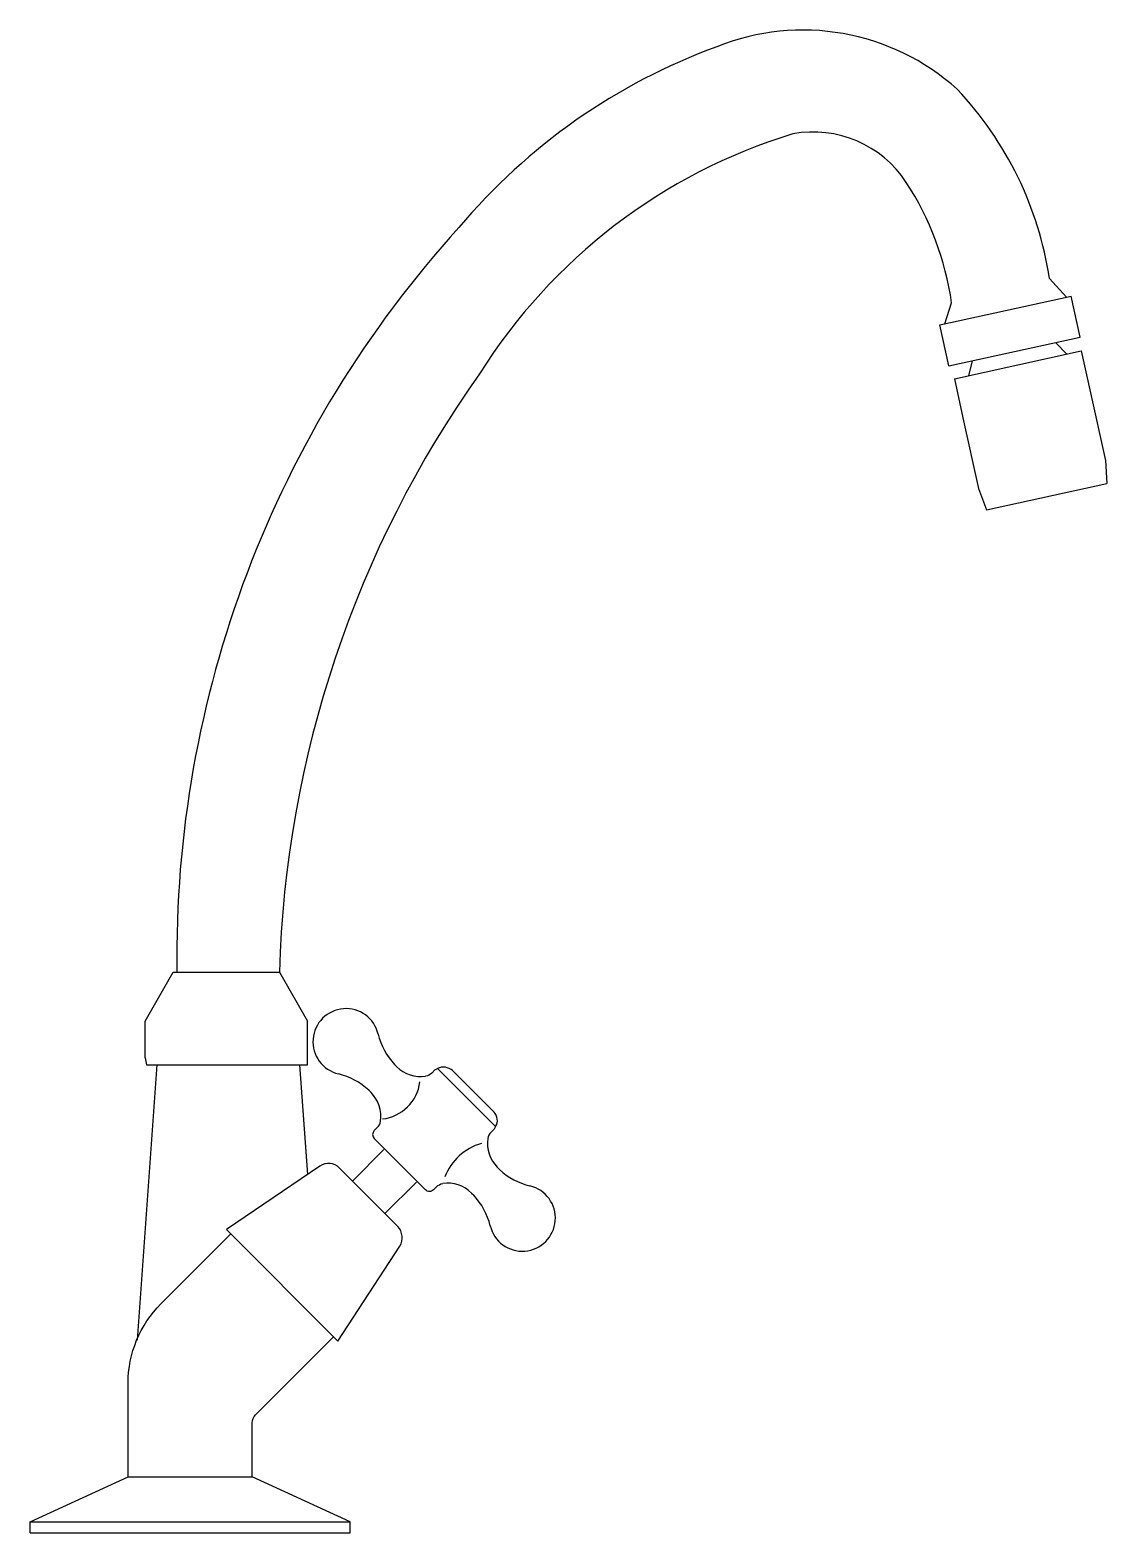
# Model space of a CAD drawing. Header units: millimetres. Extents: x -3066.581 to -3066.389, y 2877.688 to 2877.956.
import ezdxf

# ---------------------------------------------------------------- set-up
doc = ezdxf.new("R2010")
doc.units = ezdxf.units.MM
doc.header["$LTSCALE"] = 10
doc.layers.add('cozinha_pias', color=2, linetype='Continuous')

msp = doc.modelspace()

# ---------------------------------------------------------------- linework, layer by layer
at = {"layer": 'cozinha_pias', "color": 1}
for p, q in [((-3066.398807932773, 2877.912148945082), (-3066.395752867773, 2877.908867794082)), ((-3066.418356135773, 2877.903897809082), (-3066.394939446773, 2877.909046310082)), ((-3066.417476531773, 2877.904091199081), (-3066.416295022773, 2877.907824103082)), ((-3066.393330492773, 2877.901728671081), (-3066.394939446773, 2877.909046310082)), ((-3066.416747188773, 2877.896580169082), (-3066.418356135773, 2877.903897809082)), ((-3066.416747188773, 2877.896580169082), (-3066.393330492773, 2877.901728671081)), ((-3066.395685552773, 2877.898694647081), (-3066.397754228773, 2877.900756048081)), ((-3066.415773147773, 2877.894278123082), (-3066.393136910773, 2877.899254999082)), ((-3066.413212643773, 2877.894841084082), (-3066.412549900773, 2877.897503004081)), ((-3066.393137037773, 2877.899254948082), (-3066.391613928773, 2877.892327578082)), ((-3066.415773222773, 2877.894278088082), (-3066.414250054773, 2877.887350649082)), ((-3066.391613844773, 2877.892327578082), (-3066.388839411773, 2877.879708799082)), ((-3066.414249979773, 2877.887350720081), (-3066.411475538773, 2877.874731905082)), ((-3066.388839411773, 2877.879708799082), (-3066.388552436773, 2877.875612066082)), ((-3066.410017662773, 2877.870892635082), (-3066.388552376773, 2877.875612084082)), ((-3066.411475538773, 2877.874731905082), (-3066.410017704773, 2877.870892584082)), ((-3066.560202183773, 2877.779705956082), (-3066.555207183773, 2877.788447206081)), ((-3066.555207183773, 2877.788447206081), (-3066.536226186773, 2877.788447206081)), ((-3066.536226186773, 2877.788447206081), (-3066.531231186773, 2877.779705965082)), ((-3066.560202183773, 2877.773162501082), (-3066.560202183773, 2877.779705956082)), ((-3066.531231186773, 2877.771963708082), (-3066.531231186773, 2877.779705965082)), ((-3066.558117032773, 2877.771963708082), (-3066.561590421773, 2877.722816603482)), ((-3066.560202183773, 2877.773162501082), (-3066.559952436773, 2877.771963708082)), ((-3066.559952436773, 2877.771963708082), (-3066.536341319773, 2877.771963708082)), ((-3066.559497262773, 2877.771963708082), (-3066.531231186773, 2877.771963708082)), ((-3066.532611416773, 2877.771963708082), (-3066.531227236267, 2877.752378091804)), ((-3066.515666668708, 2877.771990854602), (-3066.515277395709, 2877.771601580603)), ((-3066.508472984709, 2877.771021724603), (-3066.509019251709, 2877.770475458603)), ((-3066.508024696709, 2877.771280543603), (-3066.497658112709, 2877.760913958602)), ((-3066.505304833709, 2877.770903908603), (-3066.497917411708, 2877.763516486602)), ((-3066.520262863708, 2877.767394660603), (-3066.519873589709, 2877.767005386603)), ((-3066.518747466709, 2877.760747242603), (-3066.519293733708, 2877.760200976602)), ((-3066.497916933709, 2877.760465673603), (-3066.498463199709, 2877.759919406602)), ((-3066.519293733708, 2877.758786762603), (-3066.510151895709, 2877.749644924603)), ((-3066.523180845709, 2877.751207954603), (-3066.517573288709, 2877.756812172603)), ((-3066.529009240709, 2877.753882549603), (-3066.545669686709, 2877.742581833602)), ((-3066.515067453709, 2877.743099394603), (-3066.525501227709, 2877.753526955603)), ((-3066.497337076709, 2877.753661261603), (-3066.496947804709, 2877.753271989603)), ((-3066.517387868709, 2877.745418427603), (-3066.511780311709, 2877.751022645602)), ((-3066.508737684709, 2877.749644922603), (-3066.508191412709, 2877.750191193602)), ((-3066.501933270709, 2877.749065067603), (-3066.501543998709, 2877.748675795603)), ((-3066.525792571709, 2877.722636282603), (-3066.545669686709, 2877.742581833602)), ((-3066.525792571709, 2877.722636282603), (-3066.514711676709, 2877.739593499603)), ((-3066.563216685273, 2877.698447206081), (-3066.54106675187, 2877.698447206081)), ((-3066.580716685273, 2877.690447206081), (-3066.52356675187, 2877.690447206081)), ((-3066.580716685273, 2877.688447206081), (-3066.52356675187, 2877.688447206081))]:
    msp.add_line(p, q, dxfattribs=at)
for points in [[(-3066.580716685273, 2877.688447206081), (-3066.580716685273, 2877.690447206081), (-3066.563216685273, 2877.698447206081), (-3066.563216685273, 2877.715162934834, -0.1989123673796557), (-3066.557358820897, 2877.729305070457), (-3066.544877236415, 2877.741786654939)], [(-3066.52356675187, 2877.688447206081), (-3066.52356675187, 2877.690447206081), (-3066.54106675187, 2877.698447206081), (-3066.54106675187, 2877.708121304273, -0.198912367379658), (-3066.540480965433, 2877.709535517836), (-3066.526569277187, 2877.723447206081)]]:
    msp.add_lwpolyline(points, format="xyb", dxfattribs=at)
for centre, radius, start, end in [((-3066.442816451773, 2877.915251548082), 0.041233866, 48.07981999950518, 111.8769549994547), ((-3066.420626878773, 2877.850993776082), 0.10918381, 110.1177919994625, 139.9453420004022), ((-3066.461068852773, 2877.902715526081), 0.062971514, 8.615599999504598, 43.33769799955129), ((-3066.415036661773, 2877.841446042082), 0.100962959, 107.031695999934, 147.8384460006933), ((-3066.440973606773, 2877.918461137082), 0.01985008, 33.18127199975858, 100.4646100002247), ((-3066.469308131773, 2877.900127730081), 0.05359840300000001, 8.25583100055784, 33.0068449993918), ((-3066.361187373773, 2877.791145521081), 0.193341912, 137.7046140000105, 180.7996009997992), ((-3066.342086162773, 2877.782829444081), 0.194221287, 144.6538010004827, 178.342514999749), ((-3066.524338449709, 2877.776066435603), 0.005900017, 13.39139600009416, 256.6082500002116), ((-3066.506925091709, 2877.780211839603), 0.011999991, 193.3914110002034, 223.2432250005405), ((-3066.511035027709, 2877.775843383602), 0.005999215000000001, 224.997215001031, 278.6519429997861), ((-3066.506953707709, 2877.769005631602), 0.002514407, 49.02190300001479, 115.2102460000852), ((-3066.528483873709, 2877.758653043603), 0.012000036, 46.75763700026702, 76.60919200010895), ((-3066.518716313709, 2877.769858403602), 0.007631501, 276.6027030004943, 352.7065810002583), ((-3066.524115401709, 2877.762763017603), 0.005999223000000001, 351.3487659994231, 45.0037840005346), ((-3066.499453221709, 2877.762049288603), 0.002124002, 327.6883199998213, 43.69113999950913), ((-3066.518586626709, 2877.759493869602), 0.001, 134.9993739999813, 224.9911729997217), ((-3066.520161680708, 2877.762161456602), 0.002, 315.0000039997757, 351.3481030000928), ((-3066.497574637709, 2877.748516097603), 0.009736391000000002, 105.3985209998219, 159.4599390001708), ((-3066.493095265709, 2877.757903631603), 0.005999223000000001, 171.3487700001087, 225.0037840005346), ((-3066.497048986709, 2877.758505193603), 0.002, 134.9994810004613, 171.3474580003635), ((-3066.527467343709, 2877.751612248603), 0.002744397, 44.24105599988718, 124.1827730009519), ((-3066.488726803709, 2877.762013594603), 0.012000026, 226.7590710001676, 256.6102560003084), ((-3066.506175641709, 2877.744823263602), 0.005999217, 44.99477400002853, 98.65104700034789), ((-3066.492872199708, 2877.744600196603), 0.005899991, 193.3921589994063, 76.60880999971685), ((-3066.510285600709, 2877.740454797603), 0.012000016, 13.39013299955164, 43.24177599919346), ((-3066.517348803709, 2877.741096884602), 0.003035557, 330.3132109996496, 41.27582699945229)]:
    msp.add_arc(centre, radius, start, end, dxfattribs=at)
at = {"layer": 'cozinha_pias', "color": 1, "extrusion": (0, 0, -1)}
for centre, radius, start, end in [((3066.507765878709, 2877.770314617603), 0.001, 45.00021900022357, 75.00021600015837), ((3066.510433464709, 2877.771889672603), 0.002, 225.0000000000184, 261.3487240002308), ((3066.498624040709, 2877.761172779602), 0.001, 195.0002290002578, 225.0002140000388), ((3066.509444788709, 2877.750352031603), 0.001, 224.9997859999612, 314.9999999999816), ((3066.506777199709, 2877.748776980603), 0.002, 44.99983600013265, 81.348602000357)]:
    msp.add_arc(centre, radius, start, end, dxfattribs=at)

doc.saveas('drawing.dxf')
